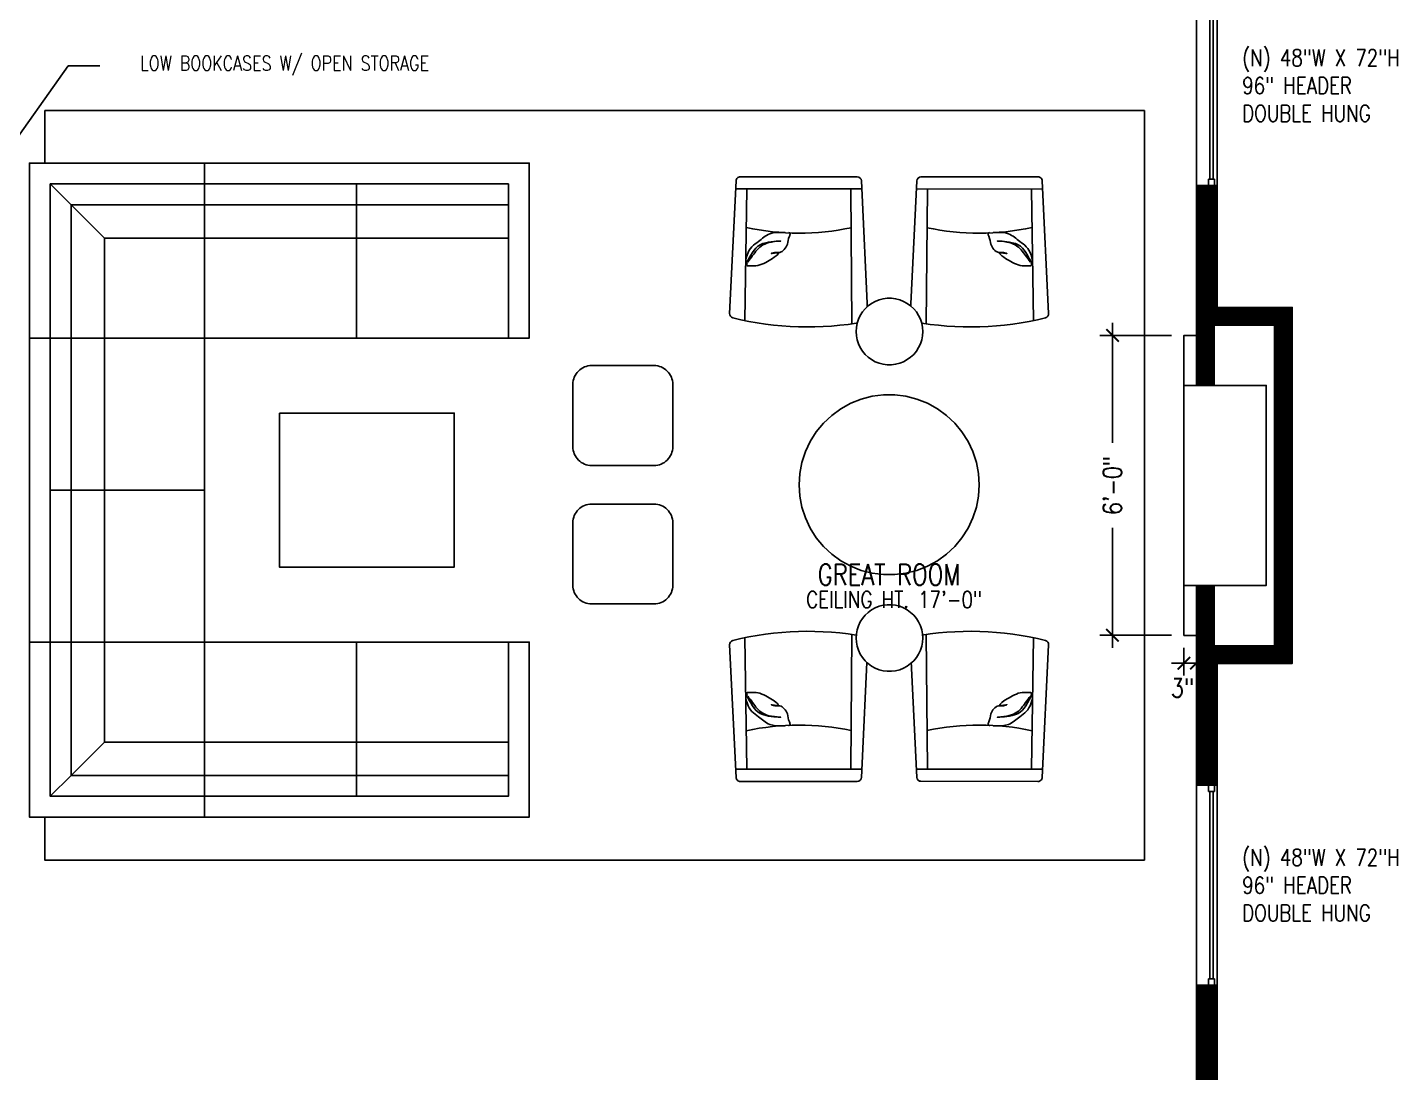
# Model space of a CAD drawing. Header units: inches. Extents: x -1 to 4116, y -71 to 1384.
# Drawn here: x 1203.1 to 1532.1, y 713.4 to 964.3 of the extents above; entities that cross this region are included whole.
import ezdxf
from ezdxf import colors
from ezdxf.entities.mleader import LeaderData, LeaderLine
from ezdxf.enums import TextEntityAlignment as Align
from ezdxf.math import Vec2, Vec3

# ---------------------------------------------------------------- set-up
doc = ezdxf.new("R2010")
doc.units = ezdxf.units.IN
doc.header["$MEASUREMENT"] = 0
doc.layers.get('DEFPOINTS').update_dxf_attribs({"color": 92, "lineweight": 15})
for name, color, linetype in [('A-ANNO - NEW', 3, 'Continuous'), ('A-ANNO-CLNG-HT-NEW', 2, 'Continuous'), ('A-ANNO-ROOMTAG-NEW', 2, 'Continuous'), ('A-APPL-NEWW', 1, 'Continuous'), ('A-CASE-NEW', 2, 'Continuous'), ('A-DIM-CONS', 2, 'Continuous'), ('A-FLOR-SILL', 8, 'Continuous'), ('A-FURN', 8, 'Continuous'), ('A-GLAZ', 1, 'Continuous'), ('A-WALL-HTCH-F', 252, 'Continuous'), ('A-WALL-NEW', 4, 'Continuous')]:
    doc.layers.add(name, color=color, linetype=linetype)
doc.styles.add('ccTXT', font='ROMANS.shx', dxfattribs={"width": 0.8})
doc.dimstyles.new('DIM48$0', dxfattribs={"dimscale": 48, "dimtxt": 0.09375, "dimasz": 0.0625, "dimexe": 0.0625, "dimexo": 0.0625, "dimgap": 0.0625, "dimtad": 0, "dimdec": 8, "dimrnd": 0.125, "dimzin": 3, "dimdsep": 46, "dimlunit": 4, "dimtxsty": 'ccTXT', "dimblk": 'ARCHTICK', "dimblk1": 'ARCHTICK', "dimblk2": 'ARCHTICK', "dimsah": 1, "dimcen": 0.09375, "dimdle": 0.0625, "dimclrd": 2, "dimclre": 1, "dimclrt": 256, "dimadec": 0, "dimazin": 0, "dimtfac": 0.6, "dimtdec": 4, "dimtix": 1, "dimtmove": 2, "dimatfit": 3, "dimldrblk": 'ARCHTICK', "dimfxl": 1, "dimtvp": 1, "dimfrac": 2, "dimtolj": 1, "dimtzin": 0, "dimarcsym": 0})

# ---------------------------------------------------------------- blocks, each defined once
blk = doc.blocks.new('*U83')
for p, q in [((0, 5), (48, 5)), ((0, 5), (48, 5)), ((0, 2.875), (0, 4.375)), ((0, 4.375), (1.5, 4.375)), ((1.5, 2.875), (1.5, 4.375)), ((1.5, 4), (46.5, 4)), ((46.5, 2.875), (46.5, 4.375)), ((48, 4.375), (46.5, 4.375)), ((48, 2.875), (48, 4.375)), ((0, 2.875), (1.5, 2.875)), ((1.5, 3.25), (46.5, 3.25)), ((48, 2.875), (46.5, 2.875))]:
    blk.add_line(p, q)
at = {"flags": 128}
for points in [[(0, 0), (0, 5), (0, 5), (0, 5)], [(48, 0), (48, 5), (48, 5), (48, 5)]]:
    blk.add_lwpolyline(points, dxfattribs=at)
at = {"layer": 'A-FLOR-SILL'}
blk.add_line((0, 0), (48, 0), dxfattribs=at)
at = {"layer": 'A-GLAZ', "color": 8}
blk.add_line((0, 0), (48, 0), dxfattribs=at)
blk = doc.blocks.new('*U84')
for p, q in [((0, 5), (48, 5)), ((0, 5), (48, 5)), ((0, 2.875), (0, 4.375)), ((0, 4.375), (1.5, 4.375)), ((1.5, 2.875), (1.5, 4.375)), ((1.5, 4), (46.5, 4)), ((46.5, 2.875), (46.5, 4.375)), ((48, 4.375), (46.5, 4.375)), ((48, 2.875), (48, 4.375)), ((0, 2.875), (1.5, 2.875)), ((1.5, 3.25), (46.5, 3.25)), ((48, 2.875), (46.5, 2.875))]:
    blk.add_line(p, q)
at = {"flags": 128}
for points in [[(0, 0), (0, 5), (0, 5), (0, 5)], [(48, 0), (48, 5), (48, 5), (48, 5)]]:
    blk.add_lwpolyline(points, dxfattribs=at)
at = {"layer": 'A-FLOR-SILL'}
blk.add_line((0, 0), (48, 0), dxfattribs=at)
at = {"layer": 'A-GLAZ', "color": 8}
blk.add_line((0, 0), (48, 0), dxfattribs=at)
blk = doc.blocks.new('Chair-Side-36x30')
at = {"color": 0, "linetype": 'ByBlock'}
for p, q in [((-15.05, 35.04), (-16.61, 2.24)), ((-15.14, 33.09), (15.14, 33.1)), ((-14.05, 35.99), (14.05, 36.01)), ((-12.77, 0.72), (-12.49, 33)), ((12.49, 33.01), (12.97, 1.52)), ((15.05, 35.06), (16.6, 3.19))]:
    blk.add_line(p, q, dxfattribs=at)
for centre, radius, start, end in [((-14.05, 34.99), 1, 90.0267, 177.2732), ((14.08, 35.04), 0.965, 0.8118, 92.0124), ((-0.07, 83.68), 61.18, 258.1703, 281.9722), ((-15.61, 2.2), 1, 177.2732, 259.5466), ((-2.18, 74.96), 74.99, 259.5466, 283.9122), ((15.6, 3.14), 1, 283.9122, 2.7975)]:
    blk.add_arc(centre, radius, start, end, dxfattribs=at)
for points in [[(2.49, 22.65), (2.08, 22.38), (2.26, 21.74), (2.74, 19.81), (4.54, 17.88), (5.75, 17.85), (6.59, 17.61), (4.9, 17.66), (5.39, 17.08), (7.1, 15.91), (10.73, 14.63), (11.54, 14.67), (12.43, 14.73), (12.39, 15.39)], [(3.29, 22.65), (3.9, 22.67), (6.98, 22.31), (9.68, 20.5), (12.42, 17.17), (12.66, 15.4), (11.96, 16.41), (7.82, 20.2), (4.31, 20.6), (6.58, 20.35), (10.02, 18.47), (11.08, 17.09), (12.24, 15.51)]]:
    blk.add_spline(points, degree=3, dxfattribs=at)
blk = doc.blocks.new('*U238')
blk.add_wipeout([(21.63, 0), (21.45, 2.71), (20.95, 5.38), (20.11, 7.96), (18.95, 10.42), (17.5, 12.71), (15.76, 14.8), (13.78, 16.66), (11.59, 18.26), (9.21, 19.57), (6.68, 20.57), (4.05, 21.24), (1.36, 21.58), (-1.36, 21.58), (-4.05, 21.24), (-6.68, 20.57), (-9.21, 19.57), (-11.59, 18.26), (-13.78, 16.66), (-15.76, 14.8), (-17.5, 12.71), (-18.95, 10.42), (-20.11, 7.96), (-20.95, 5.38), (-21.45, 2.71), (-21.63, 0), (-21.45, -2.71), (-20.95, -5.38), (-20.11, -7.96), (-18.95, -10.42), (-17.5, -12.71), (-15.76, -14.8), (-13.78, -16.66), (-11.59, -18.26), (-9.21, -19.57), (-6.68, -20.57), (-4.05, -21.24), (-1.36, -21.58), (1.36, -21.58), (4.05, -21.24), (6.68, -20.57), (9.21, -19.57), (11.59, -18.26), (13.78, -16.66), (15.76, -14.8), (17.5, -12.71), (18.95, -10.42), (20.11, -7.96), (20.95, -5.38), (21.45, -2.71)])
blk.add_lwpolyline([(21.63, 0), (21.45, 2.71), (20.95, 5.38), (20.11, 7.96), (18.95, 10.42), (17.5, 12.71), (15.76, 14.8), (13.78, 16.66), (11.59, 18.26), (9.21, 19.57), (6.68, 20.57), (4.05, 21.24), (1.36, 21.58), (-1.36, 21.58), (-4.05, 21.24), (-6.68, 20.57), (-9.21, 19.57), (-11.59, 18.26), (-13.78, 16.66), (-15.76, 14.8), (-17.5, 12.71), (-18.95, 10.42), (-20.11, 7.96), (-20.95, 5.38), (-21.45, 2.71), (-21.63, 0), (-21.45, -2.71), (-20.95, -5.38), (-20.11, -7.96), (-18.95, -10.42), (-17.5, -12.71), (-15.76, -14.8), (-13.78, -16.66), (-11.59, -18.26), (-9.21, -19.57), (-6.68, -20.57), (-4.05, -21.24), (-1.36, -21.58), (1.36, -21.58), (4.05, -21.24), (6.68, -20.57), (9.21, -19.57), (11.59, -18.26), (13.78, -16.66), (15.76, -14.8), (17.5, -12.71), (18.95, -10.42), (20.11, -7.96), (20.95, -5.38), (21.45, -2.71)], close=True)
blk = doc.blocks.new('*U239')
blk.add_wipeout([(0, 0), (0, -37), (42, -37), (42, 0)])
blk.add_lwpolyline([(0, 0), (0, -37), (42, -37), (42, 0)], close=True)
blk = doc.blocks.new('*U247')
blk.add_lwpolyline([(-90, -132), (90, -132), (90, 132), (-90, 132)], close=True)
blk = doc.blocks.new('*U150')
blk.add_wipeout([(8, 0), (7.94, 1), (7.75, 1.99), (7.44, 2.94), (7.01, 3.85), (6.47, 4.7), (5.83, 5.48), (5.1, 6.16), (4.29, 6.75), (3.41, 7.24), (2.47, 7.61), (1.5, 7.86), (0.5, 7.98), (-0.5, 7.98), (-1.5, 7.86), (-2.47, 7.61), (-3.41, 7.24), (-4.29, 6.75), (-5.1, 6.16), (-5.83, 5.48), (-6.47, 4.7), (-7.01, 3.85), (-7.44, 2.94), (-7.75, 1.99), (-7.94, 1), (-8, 0), (-7.94, -1), (-7.75, -1.99), (-7.44, -2.94), (-7.01, -3.85), (-6.47, -4.7), (-5.83, -5.48), (-5.1, -6.16), (-4.29, -6.75), (-3.41, -7.24), (-2.47, -7.61), (-1.5, -7.86), (-0.5, -7.98), (0.5, -7.98), (1.5, -7.86), (2.47, -7.61), (3.41, -7.24), (4.29, -6.75), (5.1, -6.16), (5.83, -5.48), (6.47, -4.7), (7.01, -3.85), (7.44, -2.94), (7.75, -1.99), (7.94, -1)])
blk.add_lwpolyline([(8, 0), (7.94, 1), (7.75, 1.99), (7.44, 2.94), (7.01, 3.85), (6.47, 4.7), (5.83, 5.48), (5.1, 6.16), (4.29, 6.75), (3.41, 7.24), (2.47, 7.61), (1.5, 7.86), (0.5, 7.98), (-0.5, 7.98), (-1.5, 7.86), (-2.47, 7.61), (-3.41, 7.24), (-4.29, 6.75), (-5.1, 6.16), (-5.83, 5.48), (-6.47, 4.7), (-7.01, 3.85), (-7.44, 2.94), (-7.75, 1.99), (-7.94, 1), (-8, 0), (-7.94, -1), (-7.75, -1.99), (-7.44, -2.94), (-7.01, -3.85), (-6.47, -4.7), (-5.83, -5.48), (-5.1, -6.16), (-4.29, -6.75), (-3.41, -7.24), (-2.47, -7.61), (-1.5, -7.86), (-0.5, -7.98), (0.5, -7.98), (1.5, -7.86), (2.47, -7.61), (3.41, -7.24), (4.29, -6.75), (5.1, -6.16), (5.83, -5.48), (6.47, -4.7), (7.01, -3.85), (7.44, -2.94), (7.75, -1.99), (7.94, -1)], close=True)
blk = doc.blocks.new('_ArchTick')
at = {"color": 0, "linetype": 'ByBlock', "const_width": 0.15}
blk.add_lwpolyline([(-0.5, -0.5), (0.5, 0.5)], dxfattribs=at)
blk = doc.blocks.new('*D547')
at = {"layer": 'A-DIM-CONS', "color": 2, "lineweight": -2, "transparency": 16777216}
for p, q in [((1463.65, 893.37), (1463.65, 864.57)), ((1463.65, 815.37), (1463.65, 844.17))]:
    blk.add_line(p, q, dxfattribs=at)
at = {"layer": 'A-DIM-CONS', "color": 1, "lineweight": -2, "transparency": 16777216}
for p, q in [((1477.81, 890.37), (1460.65, 890.37)), ((1477.81, 818.37), (1460.65, 818.37))]:
    blk.add_line(p, q, dxfattribs=at)
at = {"layer": 'DEFPOINTS', "color": 0, "transparency": 16777216}
for p in [(1480.81, 890.37), (1463.65, 818.37), (1480.81, 818.37)]:
    blk.add_point(p, dxfattribs=at)
at = {"layer": 'A-DIM-CONS', "color": 2, "lineweight": -2, "transparency": 16777216, "xscale": 3, "yscale": 3, "zscale": 3}
for p, rotation in [((1463.65, 890.37), 90), ((1463.65, 818.37), 270)]:
    blk.add_blockref('_ArchTick', p, dxfattribs=dict(at, rotation=rotation))
at = {"layer": 'A-DIM-CONS', "transparency": 16777216, "insert": (1463.65, 854.37), "char_height": 4.5, "attachment_point": 5, "rotation": 90, "style": 'ccTXT'}
blk.add_mtext('\\A1;6\'-0"', dxfattribs=at)
blk = doc.blocks.new('*D548')
at = {"layer": 'A-DIM-CONS', "color": 1, "lineweight": -2, "transparency": 16777216}
for p, q in [((1480.81, 815.37), (1480.81, 808.69)), ((1483.81, 815.37), (1483.81, 808.69))]:
    blk.add_line(p, q, dxfattribs=at)
at = {"layer": 'A-DIM-CONS', "color": 2, "lineweight": -2, "transparency": 16777216}
for p, q in [((1480.81, 811.69), (1477.81, 811.69)), ((1483.81, 811.69), (1480.81, 811.69)), ((1483.81, 811.69), (1486.81, 811.69))]:
    blk.add_line(p, q, dxfattribs=at)
at = {"layer": 'DEFPOINTS', "color": 0, "transparency": 16777216}
for p in [(1480.81, 818.37), (1483.81, 818.37), (1480.81, 811.69)]:
    blk.add_point(p, dxfattribs=at)
at = {"layer": 'A-DIM-CONS', "color": 2, "lineweight": -2, "transparency": 16777216, "xscale": 3, "yscale": 3, "zscale": 3}
blk.add_blockref('_ArchTick', (1480.81, 811.69), dxfattribs=at)
at = {"layer": 'A-DIM-CONS', "color": 2, "lineweight": -2, "transparency": 16777216, "xscale": 3, "yscale": 3, "zscale": 3, "rotation": 180}
blk.add_blockref('_ArchTick', (1483.81, 811.69), dxfattribs=at)
at = {"layer": 'A-DIM-CONS', "transparency": 16777216, "insert": (1480.48, 805.72), "char_height": 4.5, "attachment_point": 5, "style": 'ccTXT'}
blk.add_mtext('\\A1;3"', dxfattribs=at)

msp = doc.modelspace()

# ---------------------------------------------------------------- hatches: boundary and pattern name
at = {"layer": 'A-WALL-HTCH-F'}
h = msp.add_hatch(dxfattribs=at)
h.set_pattern_fill('ANSI31', color=256)
h.set_pattern_definition([(45, (344.39756, 69.81976), (-0.088388348, 0.088388348), [])])
h.paths.add_polyline_path([(868.06377117, 1221.86544828), (844.06377117, 1221.86544828), (844.06377117, 1197.86544828), (868.06377117, 1197.86544828)])
h.paths.add_polyline_path([(864.56377117, 1201.36544828), (847.56377117, 1201.36544828), (847.56377117, 1218.36544828), (864.56377117, 1218.36544828)], flags=16)
h.paths.add_polyline_path([(1028.06377117, 1221.86544828), (1004.06377117, 1221.86544828), (1004.06377117, 1197.86544828), (1028.06377117, 1197.86544828)])
h.paths.add_polyline_path([(1007.56377117, 1218.36544828), (1024.56377117, 1218.36544828), (1024.56377117, 1201.36544828), (1007.56377117, 1201.36544828)], flags=16)
h.paths.add_polyline_path([(1188.06377117, 1221.86544828), (1164.06377117, 1221.86544828), (1164.06377117, 1197.86544828), (1188.06377117, 1197.86544828)])
h.paths.add_polyline_path([(1167.56377117, 1218.36544828), (1184.56377117, 1218.36544828), (1184.56377117, 1201.36544828), (1167.56377117, 1201.36544828)], flags=16)
h.paths.add_polyline_path([(1044.06377117, 273.86544828), (1020.06377117, 273.86544828), (1020.06377117, 249.86544828), (1044.06377117, 249.86544828)])
h.paths.add_polyline_path([(1040.56377117, 253.36544828), (1023.56377117, 253.36544828), (1023.56377117, 270.36544828), (1040.56377117, 270.36544828)], flags=16)
h.paths.add_polyline_path([(1163.31377117, 273.86544828), (1152.06377117, 273.86544828), (1152.06377117, 249.86544828), (1163.31377117, 249.86544828), (1163.31377117, 253.36544828), (1155.56377117, 253.36544828), (1155.56377117, 270.36544828), (1163.31377117, 270.36544828)])
h.paths.add_polyline_path([(856.06377117, 326.11544828), (836.31377117, 326.11544828), (836.31377117, 350.07893897), (831.31377117, 350.07893897), (831.31377117, 321.11544828), (856.06377117, 321.11544828)])
h.paths.add_polyline_path([(908.06377117, 326.11544828), (904.06377117, 326.11544828), (904.06377117, 321.11544828), (908.06377117, 321.11544828)])
h.paths.add_polyline_path([(960.06377117, 326.11544828), (956.06377117, 326.11544828), (956.06377117, 321.11544828), (960.06377117, 321.11544828)])
h.paths.add_polyline_path([(836.31377117, 460.1519576), (831.31377117, 460.1519576), (831.31377117, 374.07893897), (836.31377117, 374.07893897)])
h.paths.add_polyline_path([(1212.56377117, 504.36544828), (1167.56377117, 504.36544828), (1167.56377117, 504.86544828), (1164.06377117, 504.86544828), (1164.06377117, 501.36544828), (1166.06377117, 501.36544828), (1166.06377117, 503.63852295), (1167.56377117, 503.63852295), (1167.56377117, 501.36544828), (1204.56377117, 501.36544828), (1204.56377117, 500.86544828), (1208.06377117, 500.86544828), (1208.06377117, 501.36544828), (1212.56377117, 501.36544828)], flags=17)
h.paths.add_polyline_path([(1212.56377117, 504.86544828), (1204.56377117, 504.86544828), (1186.06377117, 504.86544828), (1186.06377117, 504.36544828), (1212.56377117, 504.36544828)], flags=16)
edge = h.paths.add_edge_path(flags=17)
edge.add_line((1212.56488726, 505.11544828), (1186.06377117, 505.11544828))
edge.add_line((1186.06377117, 505.11544828), (1186.06377117, 504.86544828))
edge.add_line((1186.06377117, 504.86544828), (1204.56377117, 504.86544828))
edge.add_line((1204.56377117, 504.86544828), (1212.56377117, 504.86544828))
edge.add_arc((1240.56377117, 504.86544828), 28, 179.4884237428, 180, ccw=False)
h.paths.add_polyline_path([(1172.56377117, 681.86544828), (1167.56377117, 681.86544828), (1167.56377117, 704.36544828), (1172.56377117, 704.36544828)], flags=16)
h.paths.add_polyline_path([(1208.06377117, 500.86544828), (1204.56377117, 500.86544828), (1204.56377117, 500.11544828), (1208.06377117, 500.11544828)], flags=17)
h.paths.add_polyline_path([(1172.81377117, 495.86544828), (1172.06377117, 495.86544828), (1172.06377117, 486.86544828), (1172.81377117, 486.86544828)], flags=17)
h.paths.add_polyline_path([(1172.81377117, 500.11544828), (1204.56377117, 500.11544828), (1204.56377117, 500.86544828), (1172.06377117, 500.86544828), (1172.06377117, 495.86544828), (1172.81377117, 495.86544828)], flags=16)
h.paths.add_polyline_path([(1172.06377117, 486.86544828), (1167.56377117, 486.86544828), (1167.56377117, 478.86544828), (1172.06377117, 478.86544828)], flags=17)
h.paths.add_polyline_path([(1172.81377117, 486.86544828), (1172.06377117, 486.86544828), (1172.06377117, 482.86544828), (1172.81377117, 482.86544828)], flags=17)
h.paths.add_polyline_path([(1172.81377117, 482.86544828), (1172.06377117, 482.86544828), (1172.06377117, 478.86544828), (1172.81377117, 478.86544828)], flags=17)
h.paths.add_polyline_path([(1167.56377117, 501.36544828), (1166.06377117, 501.36544828), (1166.06377117, 478.86544828), (1167.56377117, 478.86544828)], flags=17)
h.paths.add_polyline_path([(1166.06377117, 486.86544828), (1164.06377117, 486.86544828), (1164.06377117, 478.86544828), (1166.06377117, 478.86544828)], flags=17)
h.paths.add_polyline_path([(1164.06377117, 504.36544828), (1163.31377117, 504.36544828), (1163.31377117, 478.86544828), (1164.06377117, 478.86544828)], flags=17)
h.paths.add_polyline_path([(1166.06377117, 495.86544828), (1164.06377117, 495.86544828), (1164.06377117, 486.86544828), (1166.06377117, 486.86544828)], flags=17)
h.paths.add_polyline_path([(1166.06377117, 501.36544828), (1164.06377117, 501.36544828), (1164.06377117, 495.86544828), (1166.06377117, 495.86544828)], flags=17)
h.paths.add_polyline_path([(1172.06377117, 500.86544828), (1204.56377117, 500.86544828), (1204.56377117, 501.36544828), (1167.56377117, 501.36544828), (1167.56377117, 495.86544828), (1172.06377117, 495.86544828)], flags=17)
h.paths.add_polyline_path([(1172.06377117, 495.86544828), (1167.56377117, 495.86544828), (1167.56377117, 486.86544828), (1172.06377117, 486.86544828)], flags=17)
h.paths.add_polyline_path([(1167.56377117, 503.63852295), (1166.06377117, 503.63852295), (1166.06377117, 501.36544828), (1167.56377117, 501.36544828)], flags=16)
h.paths.add_polyline_path([(1168.31377117, 554.11544828), (1190.31377117, 554.11544828), (1190.31377117, 580.36544828), (1185.31377117, 580.36544828), (1185.31377117, 559.11544828), (1163.31377117, 559.11544828), (1163.31377117, 506.36544828), (1164.06377117, 506.36544828), (1164.06377117, 504.86544828), (1175.06377117, 504.86544828), (1175.06377117, 505.11544828), (1168.31377117, 505.11544828)], flags=17)
h.paths.add_polyline_path([(1164.06377117, 504.86544828), (1164.06377117, 506.36544828), (1163.31377117, 506.36544828), (1163.31377117, 504.36544828), (1164.06377117, 504.36544828)], flags=17)
h.paths.add_polyline_path([(1175.06377117, 504.86544828), (1167.56377117, 504.86544828), (1167.56377117, 504.36544828), (1175.06377117, 504.36544828)], flags=16)
h.paths.add_polyline_path([(1186.06377117, 504.86544828), (1175.06377117, 504.86544828), (1175.06377117, 504.36544828), (1186.06377117, 504.36544828)], flags=16)
h.paths.add_polyline_path([(1186.06377117, 505.11544828), (1175.06377117, 505.11544828), (1175.06377117, 504.86544828), (1186.06377117, 504.86544828)], flags=16)
h.paths.add_polyline_path([(1168.31377117, 418.1169859), (1168.31377117, 444.36544828), (1172.81914228, 444.36544828), (1172.81914228, 423.11544828), (1209.06377117, 423.11544828), (1209.06377117, 418.1169859)])
h.paths.add_polyline_path([(1253.06914228, 423.1169859), (1241.06377117, 423.1169859), (1241.06377117, 418.11544828), (1253.06914228, 418.11544828)])
h.paths.add_polyline_path([(1244.31377117, 398.11544828), (1249.31377117, 398.11544828), (1249.31377117, 394.1169859), (1288.81377117, 394.1169859), (1288.81377117, 398.11544828), (1293.81913633, 398.11536314), (1293.82618755, 360.6163898), (1288.8191421, 360.6163898), (1288.8191421, 389.1169859), (1244.31377117, 389.1169859)])
h.paths.add_polyline_path([(1288.81914228, 436.11544828), (1288.81914228, 423.1169859), (1285.06914228, 423.1169859), (1285.06914228, 418.1169859), (1288.81377117, 418.1169859), (1288.81377117, 403.11544828), (1293.81914228, 403.11544816), (1293.81914109, 436.11544828)])
h.paths.add_polyline_path([(1288.81914228, 441.11544828), (1288.81914228, 445.61544828), (1293.81377117, 445.61544828), (1293.81377117, 441.11544828)])
h.paths.add_polyline_path([(1336.31377117, 441.11544828), (1368.31377117, 441.11544828), (1368.31377117, 436.11544828), (1365.81377117, 436.11544828), (1365.81377117, 398.11544828), (1357.31377117, 398.11544828), (1357.31377117, 403.11544828), (1360.81377117, 403.11544828), (1360.81377117, 436.11544828), (1336.31377117, 436.11544828)])
h.paths.add_polyline_path([(1168.31377099, 325.11792741), (1288.8191421, 325.11792741), (1288.8191421, 328.6163898), (1293.81795388, 328.61630476), (1293.81795388, 319.11792741), (1168.31377099, 319.11792741)])
h.paths.add_polyline_path([(1483.81377117, 460.36544828), (1488.81377117, 460.36544828), (1488.81377117, 470.61544828), (1483.81377117, 470.61544828)])
h.paths.add_polyline_path([(1483.81377117, 561.61544828), (1488.81377117, 561.61544828), (1488.81377117, 603.61544828), (1483.81377117, 603.61544828), (1483.81377117, 577.11544828), (1315.81377117, 577.11544828), (1315.81377117, 677.61544828), (1310.81377117, 677.61544828), (1310.81377117, 571.11544828), (1307.56377117, 571.11544828), (1307.56377117, 566.11544828), (1315.81377117, 566.11544828), (1315.81377117, 572.11544828), (1483.81377117, 572.11544828), (1483.81377117, 561.61544828), (1488.81377117, 561.61544828)])
h.paths.add_polyline_path([(1308.81377116, 682.61544828), (1308.81377116, 708.61544828), (1370.56377117, 708.61544828), (1370.56377117, 707.36544828), (1339.56377117, 707.36544828), (1339.56377117, 704.86544828), (1370.56377117, 704.86544828), (1370.56377117, 703.61544828), (1315.81377117, 703.61544828), (1315.81377117, 682.61544828), (1311.56377117, 682.61544828), (1311.56377117, 702.11544828), (1311.56377117, 682.61544828)])
h.paths.add_polyline_path([(1483.81377117, 734.36544828), (1483.81377117, 708.61544828), (1429.06377117, 708.61544828), (1429.06377117, 707.36544828), (1459.31377117, 707.36544828), (1459.31377117, 704.86544828), (1429.06377117, 704.86544828), (1429.06377117, 703.61544828), (1483.81377117, 703.61544828), (1483.81377117, 681.86544828), (1488.81377117, 681.86544828), (1488.81377117, 734.36544828)])
h.paths.add_polyline_path([(1483.81377117, 830.36544828), (1483.81377117, 782.36544828), (1488.81377117, 782.36544828), (1488.81377117, 811.61544828), (1506.81377117, 811.61544828), (1506.81377117, 897.11544828), (1488.81377117, 897.11544828), (1488.81377117, 926.36544828), (1483.81377117, 926.36544828), (1483.81377117, 878.36544828), (1488.06377117, 878.36544828), (1488.06377117, 892.86544828), (1502.56377117, 892.86544828), (1502.56377117, 815.86544828), (1488.06377117, 815.86544828), (1488.06377117, 830.36544828)])
h.paths.add_polyline_path([(1398.06377117, 1001.61544828), (1398.06377117, 1006.61544828), (1488.81377117, 1006.61544828), (1488.81377117, 974.36544828), (1483.81377117, 974.36544828), (1483.81377117, 1001.61544828), (1414.06377117, 1001.61544828)])
h.paths.add_polyline_path([(1172.06377117, 1006.61544828), (1254.06377117, 1006.61544828), (1254.06377117, 1001.61544828), (1172.06377117, 1001.61544828)])
h.paths.add_polyline_path([(1012.06377117, 1006.61544828), (1028.06377117, 1006.61544828), (1028.06377117, 1001.61544828), (1012.06377117, 1001.61544828)])
h.paths.add_polyline_path([(868.06377117, 1006.61544828), (868.06377117, 1001.61544828), (836.31377117, 1001.61544828), (836.31377117, 915.86544828), (831.31377117, 915.86544828), (831.31377117, 1006.61544828)])
h.paths.add_polyline_path([(831.31377117, 879.86544828), (836.31377117, 879.86544828), (836.31377117, 804.36544828), (831.31377117, 804.36544828)])
h.paths.add_polyline_path([(831.31377117, 768.36544828), (831.31377117, 671.36544828), (836.31377117, 671.36544828), (836.31377117, 677.61544828), (867.56377117, 677.61544828), (867.56377117, 678.86544828), (835.31377117, 678.86544828), (835.31377117, 681.36544828), (867.56377117, 681.36544828), (867.56377117, 682.61544828), (836.31377117, 682.61544828), (836.31377117, 768.36544828)])
h.paths.add_polyline_path([(899.56377117, 682.61544828), (976.06377117, 682.61544828), (976.06377117, 677.61544828), (976.31377117, 677.61544828), (976.31377117, 647.36544828), (971.31377117, 647.36544828), (971.31377117, 677.61544828), (899.56377117, 677.61544828)])
h.paths.add_polyline_path([(1027.81377117, 508.11544828), (1027.81377117, 443.11544828), (1032.81377117, 443.11544828), (1032.81377117, 669.11544828), (1038.81377117, 669.11544828), (1038.81377117, 677.61544828), (1034.56377117, 677.61544828), (1034.56377117, 673.36544828), (1032.06377117, 673.36544828), (1032.06377117, 677.61544828), (1027.81377117, 677.61544828), (1027.81377117, 577.11544828), (976.31377117, 577.11544828), (976.31377117, 605.36544828), (971.31377117, 605.36544828), (971.31377117, 577.11544828), (836.31377117, 577.11544828), (836.31377117, 639.36544828), (831.31377117, 639.36544828), (831.31377117, 560.61544828), (836.31377117, 560.61544828), (836.31377117, 572.11544828), (911.31377117, 572.11544828), (911.31377117, 544.11544828), (912.56377117, 544.11544828), (912.56377117, 573.11544828), (915.06377117, 573.11544828), (915.06377117, 544.11544828), (916.31377117, 544.11544828), (916.31377117, 572.11544828), (958.31377117, 572.11544828), (958.31377117, 513.11544828), (955.06377117, 513.11544828), (955.06377117, 508.11544828), (966.56377117, 508.11544828), (966.56377117, 513.11544828), (963.31377117, 513.11544828), (963.31377117, 572.11544828), (1027.81377117, 572.11544828), (1027.81377117, 513.11544828), (996.56377117, 513.11544828), (996.56377117, 508.11544828)])
h.paths.add_polyline_path([(916.31377117, 513.11544828), (925.06377117, 513.11544828), (925.06377117, 508.11544828), (836.31377117, 508.11544828), (836.31377117, 484.1519576), (831.31377117, 484.1519576), (831.31377117, 524.61544828), (836.31377117, 524.61544828), (836.31377117, 513.11544828), (911.31377117, 513.11544828), (911.31377117, 516.11544828), (916.31377117, 516.11544828)], flags=17)
h.paths.add_polyline_path([(1027.81377117, 326.11544828), (1027.81377117, 345.86544828), (1032.81377117, 345.86544828), (1032.81377117, 350.11544828), (1074.06377117, 350.11544828), (1074.06377117, 345.11544828), (1032.81377117, 345.11544828), (1032.81377117, 321.11544828), (1008.06377117, 321.11544828), (1008.06377117, 326.11544828)])
h.paths.add_polyline_path([(1122.06377117, 350.11544828), (1163.31377117, 350.11544828), (1163.31377117, 345.11544828), (1122.06377117, 345.11544828)])
h.paths.add_polyline_path([(1032.81377117, 682.61544828), (1032.81377117, 708.61544828), (1019.31377117, 708.61544828), (1019.31377117, 682.61544828), (1023.56377117, 682.61544828), (1023.56377117, 703.61544828), (1028.56377117, 703.61544828), (1028.56377117, 682.61544828)])
h.paths.add_polyline_path([(1027.81377119, 383.11544828), (1032.81377117, 383.11544828), (1032.81377117, 353.36544828), (1027.81377119, 353.36544828)])
h.paths.add_polyline_path([(1164.06377117, 673.36544828), (1161.56377117, 673.36544828), (1161.56377117, 678.36544828), (1164.06377117, 678.36544828)], flags=16)
edge = h.paths.add_edge_path()
edge.add_line((1293.81377117, 505.11544828), (1272.81377117, 505.11544828))
edge.add_line((1272.81377117, 505.11544828), (1272.81377117, 511.61544828))
edge.add_line((1272.81377117, 511.61544828), (1267.81377117, 511.61544828))
edge.add_line((1267.81377117, 511.61544828), (1267.81377117, 505.11544828))
edge.add_line((1267.81377117, 505.11544828), (1244.31377117, 505.11544828))
edge.add_line((1244.31377117, 505.11544828), (1244.31377117, 566.11544828))
edge.add_line((1244.31377117, 566.11544828), (1267.81377117, 566.11544828))
edge.add_line((1267.81377117, 566.11544828), (1267.81377117, 559.61544828))
edge.add_line((1267.81377117, 559.61544828), (1272.81377117, 559.61544828))
edge.add_line((1272.81377117, 559.61544828), (1272.81377117, 566.11544828))
edge.add_line((1272.81377117, 566.11544828), (1277.56377117, 566.11544828))
edge.add_line((1277.56377117, 566.11544828), (1277.56377117, 571.11544828))
edge.add_line((1277.56377117, 571.11544828), (1244.31377117, 571.11544828))
edge.add_line((1244.31377117, 571.11544828), (1244.31377117, 677.61544828))
edge.add_line((1244.31377117, 677.61544828), (1243.06377117, 677.61544828))
edge.add_line((1243.06377117, 677.61544828), (1243.06377117, 682.61544828))
edge.add_line((1243.06377117, 682.61544828), (1176.81377117, 682.61544828))
edge.add_line((1176.81377117, 682.61544828), (1176.81377117, 708.61544828))
edge.add_line((1176.81377117, 708.61544828), (1163.31377117, 708.61544828))
edge.add_line((1163.31377117, 708.61544828), (1163.31377117, 682.61544828))
edge.add_line((1163.31377117, 682.61544828), (1157.31377117, 682.61544828))
edge.add_line((1157.31377117, 682.61544828), (1157.31377117, 669.11544828))
edge.add_line((1157.31377117, 669.11544828), (1163.31377117, 669.11544828))
edge.add_line((1163.31377117, 669.11544828), (1163.31377117, 665.86544828))
edge.add_line((1163.31377117, 665.86544828), (1168.31377117, 665.86544828))
edge.add_line((1168.31377117, 665.86544828), (1168.31377117, 677.61544828))
edge.add_line((1168.31377117, 677.61544828), (1239.31377117, 677.61544828))
edge.add_line((1239.31377117, 677.61544828), (1239.31377117, 618.61544828))
edge.add_line((1239.31377117, 618.61544828), (1190.31377117, 618.61544828))
edge.add_line((1190.31377117, 618.61544828), (1190.31377117, 628.61544828))
edge.add_line((1190.31377117, 628.61544828), (1168.31377117, 628.61544828))
edge.add_line((1168.31377117, 628.61544828), (1168.31377117, 635.86544828))
edge.add_line((1168.31377117, 635.86544828), (1163.31377117, 635.86544828))
edge.add_line((1163.31377117, 635.86544828), (1163.31377117, 623.61544828))
edge.add_line((1163.31377117, 623.61544828), (1185.31377117, 623.61544828))
edge.add_line((1185.31377117, 623.61544828), (1185.31377117, 610.36544828))
edge.add_line((1185.31377117, 610.36544828), (1190.31377117, 610.36544828))
edge.add_line((1190.31377117, 610.36544828), (1190.31377117, 613.61544828))
edge.add_line((1190.31377117, 613.61544828), (1239.31377117, 613.61544828))
edge.add_line((1239.31377117, 613.61544828), (1239.31377117, 505.11544828))
edge.add_line((1239.31377117, 505.11544828), (1212.56488726, 505.11544828))
edge.add_arc((1240.56377117, 504.86544828), 28.00000001, 179.4884237429, 179.9999999999)
edge.add_line((1212.56377117, 504.86544828), (1212.56377117, 501.36544828))
edge.add_line((1212.56377117, 501.36544828), (1208.06377117, 501.36544828))
edge.add_line((1208.06377117, 501.36544828), (1208.06377117, 500.11544828))
edge.add_line((1208.06377117, 500.11544828), (1288.81377117, 500.11544828))
edge.add_line((1288.81377117, 500.11544828), (1288.81377117, 477.61544828))
edge.add_line((1288.81377117, 477.61544828), (1293.81377117, 477.61544828))
edge.add_line((1293.81377117, 477.61544828), (1293.81377117, 505.11544828))

# ---------------------------------------------------------------- linework, layer by layer
at = {"layer": 'A-APPL-NEWW', "elevation": 0.27330226}
msp.add_lwpolyline([(1480.81377117, 830.36544828), (1500.56377117, 830.36544828), (1500.56377117, 878.36544828), (1480.81377117, 878.36544828)], close=True, dxfattribs=at)
at = {"layer": 'A-CASE-NEW', "elevation": 0.27330226}
msp.add_lwpolyline([(1483.81377117, 890.36544828), (1480.81377117, 890.36544828), (1480.81377117, 818.36544828), (1483.81377117, 818.36544828)], dxfattribs=at)
at = {"layer": 'A-FURN', "elevation": 0.27330226}
for points in [[(1358.07169184, 878.63963364), (1358.07169184, 863.63963364, -0.4142135624), (1353.57169184, 859.13963364), (1338.57169184, 859.13963364, -0.4142135624), (1334.07169184, 863.63963364), (1334.07169184, 878.63963364, -0.4142135624), (1338.57169184, 883.13963364), (1353.57169184, 883.13963364, -0.4142135624)], [(1358.07169184, 830.39176962), (1358.07169184, 845.39176962, 0.4142135624), (1353.57169184, 849.89176962), (1338.57169184, 849.89176962, 0.4142135624), (1334.07169184, 845.39176962), (1334.07169184, 830.39176962, 0.4142135624), (1338.57169184, 825.89176962), (1353.57169184, 825.89176962, 0.4142135624)]]:
    msp.add_lwpolyline(points, format="xyb", close=True, dxfattribs=at)
at = {"layer": 'A-WALL-NEW', "elevation": 0.27330226}
for points in [[(1483.81377117, 830.36544828), (1483.81377117, 782.36544828), (1488.81377117, 782.36544828), (1488.81377117, 811.61544828), (1506.81377117, 811.61544828), (1506.81377117, 897.11544828), (1488.81377117, 897.11544828), (1488.81377117, 926.36544828), (1483.81377117, 926.36544828), (1483.81377117, 878.36544828), (1488.06377117, 878.36544828), (1488.06377117, 892.86544828), (1502.56377117, 892.86544828), (1502.56377117, 815.86544828), (1488.06377117, 815.86544828), (1488.06377117, 830.36544828)], [(1483.81377117, 734.36544828), (1483.81377117, 708.61544828), (1429.06377117, 708.61544828), (1429.06377117, 707.36544828), (1459.31377117, 707.36544828), (1459.31377117, 704.86544828), (1429.06377117, 704.86544828), (1429.06377117, 703.61544828), (1483.81377117, 703.61544828), (1483.81377117, 681.86544828), (1488.81377117, 681.86544828), (1488.81377117, 734.36544828)]]:
    msp.add_lwpolyline(points, close=True, dxfattribs=at)

# ---------------------------------------------------------------- block references
at = {"layer": 'A-FURN', "xscale": -1}
msp.add_blockref('Chair-Side-36x30', (1388.31377117, 892.44195421, 0.27330226), dxfattribs=at)
at = {"layer": 'A-FURN'}
msp.add_blockref('Chair-Side-36x30', (1431.70898521, 892.43962537, 0.27330226), dxfattribs=at)
at = {"layer": 'A-FURN', "rotation": 180}
msp.add_blockref('Chair-Side-36x30', (1388.31377117, 819.29978205, 0.27330226), dxfattribs=at)
at = {"layer": 'A-FURN', "xscale": -1, "rotation": 180}
msp.add_blockref('Chair-Side-36x30', (1431.70898521, 819.30211088, 0.27330226), dxfattribs=at)
at = {"layer": 'A-GLAZ', "rotation": 270}
msp.add_blockref('*U83', (1483.81377117, 974.36544828, 0.27330226), dxfattribs=at)
at = {"layer": 'A-GLAZ', "xscale": -1, "rotation": 270}
msp.add_blockref('*U84', (1483.81377117, 734.36544828, 0.27330226), dxfattribs=at)

# ---------------------------------------------------------------- texts
at = {"layer": 'A-ANNO - NEW', "color": 1, "char_height": 4, "width": 50.8144273947, "attachment_point": 4, "style": 'ccTXT'}
for insert in [(1494.81377117, 950.36544828, 0.27330226), (1494.81377117, 758.36544828, 0.27330226)]:
    msp.add_mtext('(N) 48"W X 72"H \\P96" HEADER\\PDOUBLE HUNG', dxfattribs=dict(at, insert=insert))

# ---------------------------------------------------------------- dimensions: what is measured, and where the dimension line sits
at = {"layer": 'A-DIM-CONS'}
dim = msp.add_linear_dim(base=(1463.6458930502, 818.3654482844, 0.2733022636), p1=(1480.8137711654, 890.3654482844, 0.2733022636), p2=(1480.8137711654, 818.3654482844, 0.2733022636), angle=90, dimstyle='DIM48$0', dxfattribs=at)
dim.commit()
dim.dimension.update_dxf_attribs({"geometry": '*D547', "text_midpoint": (1463.6458930502, 854.3654482844, 0.2733022636), "dimtype": 160})
dim = msp.add_linear_dim(base=(1480.81377117, 811.69466143, 0.27330226), p1=(1483.81377117, 818.36544828, 0.27330226), p2=(1480.81377117, 818.36544828, 0.27330226), dimstyle='DIM48$0', dxfattribs=at)
dim.commit()
dim.dimension.update_dxf_attribs({"geometry": '*D548', "text_midpoint": (1480.47829556, 805.71807424, 0.27330226), "dimtype": 160})

# ---------------------------------------------------------------- leaders
at = {"layer": 'A-FURN'}
ml = msp.add_multileader_mtext('Standard', dxfattribs=at)
ml.set_content('LOW BOOKCASES W/ OPEN STORAGE', color=256, style='ccTXT')
ml.set_leader_properties()
ml.build(insert=Vec2(0, 0))
ml.multileader.update_dxf_attribs({"dogleg_length": 7.64934617, "arrow_head_size": 2})
ctx = ml.context
ctx.base_point, ctx.char_height, ctx.arrow_head_size, ctx.landing_gap_size, ctx.plane_origin = Vec3(1220.51301799, 955.13957217, 0.27330226), 3.5, 2, 0.09, Vec3(1196.44445214, 931.86575586, 0.27330226)
ctx.text_align_type = 2
notes = []
notes.append((ctx, [(0, (1, 1, 0), (1212.86367182, 955.13957217, 0.27330226), (1, 0), 7.64934617, [(0, [(1196.44445214, 931.86575586, 0.27330226)], 0, [])])]))
ctx.mtext.insert, ctx.mtext.alignment, ctx.mtext.flow_direction = Vec3(1299.53635133, 957.4729055, 0.27330226), 3, 5
for ctx, leaders in notes:
    for number, flags, end, landing, length, lines in leaders:
        leader = LeaderData()
        leader.index, (leader.has_last_leader_line, leader.has_dogleg_vector, leader.attachment_direction) = number, flags
        leader.last_leader_point, leader.dogleg_vector, leader.dogleg_length = Vec3(end), Vec3(landing), length
        for number, points, colour, breaks in lines:
            line = LeaderLine()
            line.index, line.vertices, line.color, line.breaks = number, Vec3.list(points), colors.encode_raw_color(colour), breaks
            leader.lines.append(line)
        ctx.leaders.append(leader)

# ---------------------------------------------------------------- next in the draw order: block references
for name, p in [('*U238', (1410.01143364, 854.51570163, 0.27330226)), ('*U239', (1263.58856413, 871.74075586, 0.27330226))]:
    msp.add_blockref(name, p, dxfattribs=at)

# ---------------------------------------------------------------- next in the draw order: block references
at = {"layer": 'A-FURN', "rotation": 90}
msp.add_blockref('*U247', (1339.31377117, 854.36544828, 0.27330226), dxfattribs=at)

# ---------------------------------------------------------------- next in the draw order: texts
at = {"layer": 'A-ANNO-ROOMTAG-NEW', "insert": (1410.01143364, 832.93335916, 0.27330226), "char_height": 5, "width": 59.6256749842, "attachment_point": 5, "style": 'ccTXT'}
msp.add_mtext('GREAT ROOM', dxfattribs=at)

# ---------------------------------------------------------------- next in the draw order: block references
at = {"layer": 'A-FURN', "xscale": -1, "rotation": 180}
msp.add_blockref('*U150', (1410.08397071, 891.30651303, 0.27330226), dxfattribs=at)
at = {"layer": 'A-FURN'}
msp.add_blockref('*U150', (1410.08397071, 817.72489023, 0.27330226), dxfattribs=at)

# ---------------------------------------------------------------- next in the draw order: wipeouts: each hides what was drawn before it
at = {"color": 6}
msp.add_wipeout([(1323.58856413, 889.74075586), (1323.58856413, 931.74075586), (1203.58856413, 931.74075586), (1203.58856413, 774.74075586), (1323.58856413, 774.74075586), (1323.58856413, 816.74075586), (1318.58856413, 816.74075586), (1318.58856413, 779.74075586), (1208.58856413, 779.74075586), (1208.58856413, 926.74075586), (1318.58856413, 926.74075586), (1318.58856413, 889.74075586)], dxfattribs=at).translate(0, 0, 0.27330226)

# ---------------------------------------------------------------- next in the draw order: linework, layer by layer
at = {"layer": 'A-FURN'}
for p, q in [((1282.08856413, 913.74075586, 0.27330226), (1282.08856413, 926.74075586, 0.27330226)), ((1282.08856413, 792.74075586, 0.27330226), (1282.08856413, 779.74075586, 0.27330226))]:
    msp.add_line(p, q, dxfattribs=at)
at = {"layer": 'A-FURN', "elevation": 0.27330226}
for points in [[(1245.58856413, 931.74075586), (1203.58856413, 931.74075586), (1203.58856413, 889.74075586), (1208.58856413, 889.74075586), (1208.58856413, 926.74075586), (1245.58856413, 926.74075586), (1245.58856413, 931.74075586)], [(1245.58856413, 931.74075586), (1323.58856413, 931.74075586), (1323.58856413, 889.74075586), (1318.58856413, 889.74075586), (1318.58856413, 926.74075586), (1245.58856413, 926.74075586), (1245.58856413, 931.74075586)], [(1245.58856413, 926.74075586), (1245.58856413, 921.74075586), (1213.58856413, 921.74075586), (1208.58856413, 926.74075586), (1245.58856413, 926.74075586)], [(1208.58856413, 889.74075586), (1213.58856413, 889.74075586), (1213.58856413, 921.74075586), (1208.58856413, 926.74075586), (1208.58856413, 889.74075586)], [(1245.58856413, 921.74075586), (1245.58856413, 913.74075586), (1221.58856413, 913.74075586), (1213.58856413, 921.74075586), (1245.58856413, 921.74075586)], [(1213.58856413, 889.74075586), (1221.58856413, 889.74075586), (1221.58856413, 913.74075586), (1213.58856413, 921.74075586), (1213.58856413, 889.74075586)], [(1245.58856413, 774.74075586), (1203.58856413, 774.74075586), (1203.58856413, 816.74075586), (1208.58856413, 816.74075586), (1208.58856413, 779.74075586), (1245.58856413, 779.74075586), (1245.58856413, 774.74075586)], [(1208.58856413, 816.74075586), (1213.58856413, 816.74075586), (1213.58856413, 784.74075586), (1208.58856413, 779.74075586), (1208.58856413, 816.74075586)], [(1213.58856413, 816.74075586), (1221.58856413, 816.74075586), (1221.58856413, 792.74075586), (1213.58856413, 784.74075586), (1213.58856413, 816.74075586)], [(1245.58856413, 774.74075586), (1323.58856413, 774.74075586), (1323.58856413, 816.74075586), (1318.58856413, 816.74075586), (1318.58856413, 779.74075586), (1245.58856413, 779.74075586), (1245.58856413, 774.74075586)], [(1245.58856413, 784.74075586), (1245.58856413, 792.74075586), (1221.58856413, 792.74075586), (1213.58856413, 784.74075586), (1245.58856413, 784.74075586)], [(1245.58856413, 779.74075586), (1245.58856413, 784.74075586), (1213.58856413, 784.74075586), (1208.58856413, 779.74075586), (1245.58856413, 779.74075586)]]:
    msp.add_lwpolyline(points, dxfattribs=at)
for points in [[(1318.58856413, 913.74075586), (1245.58856413, 913.74075586), (1245.58856413, 926.74075586), (1318.58856413, 926.74075586)], [(1318.58856413, 926.74075586), (1245.58856413, 926.74075586), (1245.58856413, 921.74075586), (1318.58856413, 921.74075586)], [(1245.58856413, 913.74075586), (1221.58856413, 913.74075586), (1221.58856413, 889.74075586), (1245.58856413, 889.74075586)], [(1282.08856413, 913.74075586), (1245.58856413, 913.74075586), (1245.58856413, 889.74075586), (1282.08856413, 889.74075586)], [(1282.08856413, 913.74075586), (1318.58856413, 913.74075586), (1318.58856413, 889.74075586), (1282.08856413, 889.74075586)], [(1245.58856413, 889.74075586), (1203.58856413, 889.74075586), (1203.58856413, 816.74075586), (1245.58856413, 816.74075586)], [(1208.58856413, 889.74075586), (1213.58856413, 889.74075586), (1213.58856413, 853.24075586), (1208.58856413, 853.24075586)], [(1208.58856413, 853.24075586), (1245.58856413, 853.24075586), (1245.58856413, 889.74075586), (1208.58856413, 889.74075586)], [(1213.58856413, 889.74075586), (1221.58856413, 889.74075586), (1221.58856413, 853.24075586), (1213.58856413, 853.24075586)], [(1208.58856413, 853.24075586), (1213.58856413, 853.24075586), (1213.58856413, 816.74075586), (1208.58856413, 816.74075586)], [(1213.58856413, 853.24075586), (1221.58856413, 853.24075586), (1221.58856413, 816.74075586), (1213.58856413, 816.74075586)], [(1245.58856413, 792.74075586), (1221.58856413, 792.74075586), (1221.58856413, 816.74075586), (1245.58856413, 816.74075586)], [(1282.08856413, 792.74075586), (1245.58856413, 792.74075586), (1245.58856413, 816.74075586), (1282.08856413, 816.74075586)], [(1282.08856413, 792.74075586), (1318.58856413, 792.74075586), (1318.58856413, 816.74075586), (1282.08856413, 816.74075586)], [(1318.58856413, 792.74075586), (1245.58856413, 792.74075586), (1245.58856413, 779.74075586), (1318.58856413, 779.74075586)], [(1318.58856413, 779.74075586), (1245.58856413, 779.74075586), (1245.58856413, 784.74075586), (1318.58856413, 784.74075586)]]:
    msp.add_lwpolyline(points, close=True, dxfattribs=at)

# ---------------------------------------------------------------- next in the draw order: texts
at = {"layer": 'A-ANNO-CLNG-HT-NEW', "style": 'ccTXT', "width": 0.8}
msp.add_text('CEILING HT. 17\'-0"', height=4, dxfattribs=at).set_placement((1411.22943337, 828.9592238, 0.27330226), align=Align.TOP_CENTER)

doc.saveas('drawing.dxf')
